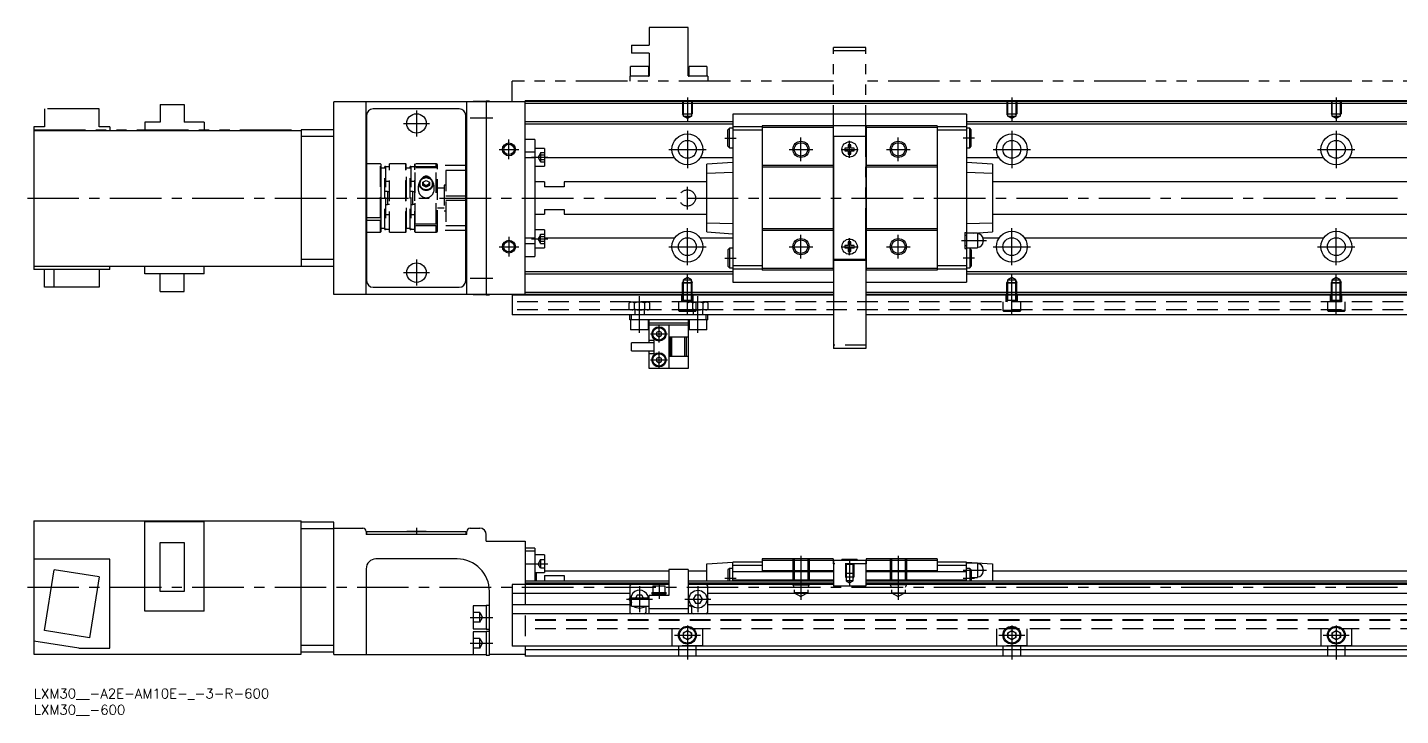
# Model space of a CAD drawing. Extents: x -2 to 844, y -8 to 204.
# Drawn here: x -2 to 421.2, y -8.3 to 203.9 of the extents above; entities that cross this region are included whole.
import ezdxf

# ---------------------------------------------------------------- set-up
doc = ezdxf.new("R2010")
doc.units = 0
doc.header["$LTSCALE"] = 0.5
for name, pattern in [('CENTER', [50.8, 31.75, -6.35, 6.35, -6.35]), ('DASHED', [19.05, 12.7, -6.35]), ('PHANTOM', [63.5, 31.75, -6.35, 6.35, -6.35, 6.35, -6.35])]:
    doc.linetypes.add(name, pattern=pattern)
for name, color, linetype in [('MSM_CENTER', 1, 'CENTER'), ('MSM_CONTINUOUS', 7, 'CONTINUOUS'), ('MSM_DASHED', 4, 'DASHED'), ('MSM_IMAGINARY', 6, 'PHANTOM'), ('MSM_NARROW', 5, 'CONTINUOUS'), ('MSM_PART_NUMBER', 7, 'CONTINUOUS')]:
    doc.layers.add(name, color=color, linetype=linetype)
doc.styles.get("Standard").update_dxf_attribs({"font": 'txt.shx', "height": 3, "bigfont": 'bigfont.shx'})

# ---------------------------------------------------------------- blocks, each defined once
blk = doc.blocks.new('*U8')
at = {"layer": 'MSM_PART_NUMBER'}
blk.add_text('LXM30__-600', height=3, dxfattribs=at).set_placement((0, -8))
blk = doc.blocks.new('*U9')
at = {"layer": 'MSM_PART_NUMBER'}
blk.add_text('LXM30__-A2E-AM10E-_-3-R-600', height=3, dxfattribs=at).set_placement((0, -3))

msp = doc.modelspace()

# ---------------------------------------------------------------- linework, layer by layer
at = {"layer": 'MSM_CENTER'}
for p, q in [((201.4, 182.3), (201.4, 174.79)), ((301.4, 182.3), (301.4, 174.79)), ((401.4, 182.3), (401.4, 174.79)), ((117.9, 178.3), (117.9, 170.3)), ((113.9, 174.3), (121.9, 174.3)), ((134.4, 176), (141.4, 176)), ((146.4, 163.3), (146.4, 169.3)), ((201.4, 172.05), (201.4, 160.55)), ((212.9, 169.8), (216.4, 169.8)), ((236.4, 162.67), (236.4, 169.92)), ((266.4, 162.67), (266.4, 169.92)), ((289.9, 169.8), (286.4, 169.8)), ((301.4, 172.05), (301.4, 160.55)), ((401.4, 172.05), (401.4, 160.55)), ((143.4, 166.3), (149.4, 166.3)), ((195.65, 166.3), (207.15, 166.3)), ((232.77, 166.3), (240.02, 166.3)), ((248.77, 166.3), (254.02, 166.3)), ((251.4, 163.67), (251.4, 168.92)), ((262.77, 166.3), (270.02, 166.3)), ((295.65, 166.3), (307.15, 166.3)), ((395.65, 166.3), (407.15, 166.3)), ((153.4, 163.85), (158.4, 163.85)), ((201.4, 147.8), (201.4, 154.8)), ((-2, 151.3), (764.4, 151.3)), ((201.4, 130.55), (201.4, 142.05)), ((236.4, 132.67), (236.4, 139.92)), ((266.4, 132.67), (266.4, 139.92)), ((301.4, 130.55), (301.4, 142.05)), ((401.4, 130.55), (401.4, 142.05)), ((143.4, 136.3), (149.4, 136.3)), ((146.4, 139.3), (146.4, 133.3)), ((153.4, 138.74), (158.4, 138.74)), ((195.65, 136.3), (207.15, 136.3)), ((232.77, 136.3), (240.02, 136.3)), ((248.77, 136.3), (254.02, 136.3)), ((251.4, 133.67), (251.4, 138.92)), ((262.77, 136.3), (270.02, 136.3)), ((285.9, 138.2), (293.6, 138.2)), ((295.65, 136.3), (307.15, 136.3)), ((395.65, 136.3), (407.15, 136.3)), ((117.9, 132.3), (117.9, 124.3)), ((212.9, 132.8), (216.4, 132.8)), ((289.9, 132.8), (286.4, 132.8)), ((113.9, 128.3), (121.9, 128.3)), ((201.4, 115.25), (201.4, 127.81)), ((301.4, 115.25), (301.4, 127.81)), ((401.4, 115.25), (401.4, 127.81)), ((134.4, 126.6), (141.4, 126.6)), ((186.65, 109.7), (186.65, 121.05)), ((204.65, 109.7), (204.65, 121.05)), ((192.65, 106.77), (192.65, 112.02)), ((190.02, 109.4), (195.27, 109.4)), ((192.65, 98.77), (192.65, 104.02)), ((190.02, 101.4), (195.27, 101.4)), ((117.9, 49.61), (117.9, 47.49)), ((151.4, 38.55), (158.4, 38.55)), ((236.4, 41), (236.4, 27.41)), ((251.4, 39.5), (251.4, 31.69)), ((266.4, 41), (266.4, 27.41)), ((212.9, 34.1), (216.4, 34.1)), ((286.4, 36.5), (293.6, 36.5)), ((286.4, 34.1), (289.9, 34.1)), ((-2, 31.3), (764.4, 31.3)), ((186.65, 31.6), (186.65, 23.6)), ((192.65, 32.7), (192.65, 27.7)), ((204.65, 31.6), (204.65, 23.6)), ((182.65, 27.6), (190.65, 27.6)), ((200.65, 27.6), (208.65, 27.6)), ((134.4, 22), (141.4, 22)), ((201.4, 19.5), (201.4, 9)), ((301.4, 19.5), (301.4, 9)), ((401.4, 19.5), (401.4, 9)), ((134.4, 14), (141.4, 14)), ((197.4, 16.5), (205.4, 16.5)), ((297.4, 16.5), (305.4, 16.5)), ((397.4, 16.5), (405.4, 16.5))]:
    msp.add_line(p, q, dxfattribs=at)
at = {"layer": 'MSM_CONTINUOUS'}
for p, q in [((151.4, 181), (92.4, 181)), ((92.4, 121.6), (92.4, 181)), ((102.4, 121.6), (102.4, 181)), ((131.1, 178.8), (104.5, 178.8)), ((133.4, 121.6), (133.4, 181)), ((135.4, 181.05), (135.4, 181)), ((139.4, 181.05), (135.4, 181.05)), ((140.4, 181.2), (139.4, 181.2)), ((139.4, 181.2), (139.4, 121.4)), ((140.4, 181.2), (140.4, 181)), ((751.4, 181.3), (151.4, 181.3)), ((151.4, 121.3), (151.4, 181.3)), ((751.4, 181.1), (151.4, 181.1)), ((751.4, 180.4), (151.4, 180.4)), ((102.5, 176.8), (102.5, 125.8)), ((133.1, 125.8), (133.1, 176.8)), ((215.4, 174.75), (151.4, 174.75)), ((215.4, 174.05), (151.4, 174.05)), ((287.4, 177.2), (215.4, 177.2)), ((215.4, 177.2), (215.4, 125.4)), ((278.4, 173.55), (224.4, 173.55)), ((224.4, 173.55), (224.4, 129.05)), ((246.3, 173.55), (246.3, 129.05)), ((256.5, 173.55), (256.5, 129.05)), ((278.4, 173.55), (278.4, 129.05)), ((287.4, 177.2), (287.4, 125.4)), ((751.4, 174.75), (287.4, 174.75)), ((751.4, 174.05), (287.4, 174.05)), ((82.4, 172), (0, 172)), ((0, 172), (0, 129.3)), ((82.4, 172.3), (82.4, 130.3)), ((92.4, 172.3), (82.4, 172.3)), ((92.4, 170.3), (82.4, 170.3)), ((102.4, 169.5), (102.5, 169.5)), ((133.1, 169.5), (133.4, 169.5)), ((154.4, 169.3), (151.4, 169.3)), ((154.4, 169.3), (154.4, 133.3)), ((214.4, 172.8), (213.9, 172.3)), ((213.9, 167.3), (213.9, 172.3)), ((215.4, 172.8), (214.4, 172.8)), ((214.4, 166.8), (214.4, 172.8)), ((224.4, 173.25), (215.4, 173.25)), ((224.4, 172.25), (215.4, 172.25)), ((246.3, 173.05), (224.4, 173.05)), ((246.4, 170.3), (246.4, 104.9)), ((256.4, 170.3), (246.4, 170.3)), ((256.4, 170.3), (256.4, 104.92)), ((278.4, 173.05), (256.5, 173.05)), ((287.4, 173.25), (278.4, 173.25)), ((287.4, 172.25), (278.4, 172.25)), ((288.4, 172.8), (287.4, 172.8)), ((288.9, 172.3), (288.4, 172.8)), ((288.4, 166.8), (288.4, 172.8)), ((288.9, 167.3), (288.9, 172.3)), ((154.4, 165.43), (151.4, 165.43)), ((157.4, 166.6), (154.4, 166.6)), ((157.4, 166.6), (157.4, 161.1)), ((213.9, 167.3), (214.4, 166.8)), ((214.4, 166.8), (215.4, 166.8)), ((251, 166.7), (249.95, 166.7)), ((249.95, 165.9), (251, 165.9)), ((251, 167.75), (251, 166.7)), ((251, 165.9), (251, 164.85)), ((251.8, 166.7), (251.8, 167.75)), ((252.85, 166.7), (251.8, 166.7)), ((251.8, 164.85), (251.8, 165.9)), ((251.8, 165.9), (252.85, 165.9)), ((287.4, 166.8), (288.4, 166.8)), ((288.4, 166.8), (288.9, 167.3)), ((102.5, 161.3), (102.4, 161.3)), ((133.4, 161.3), (133.1, 161.3)), ((154.4, 163.68), (151.4, 163.68)), ((154.4, 161.1), (157.4, 161.1)), ((197.45, 163.66), (157.4, 163.66)), ((215.4, 163.66), (205.35, 163.66)), ((215.4, 162.3), (207.4, 161.77)), ((207.4, 140.83), (207.4, 161.77)), ((246.3, 161.3), (224.4, 161.3)), ((278.4, 161.3), (256.5, 161.3)), ((297.45, 163.66), (287.4, 163.66)), ((295.4, 161.77), (287.4, 162.3)), ((295.4, 161.77), (295.4, 140.83)), ((397.45, 163.66), (305.35, 163.66)), ((497.45, 163.66), (405.35, 163.66)), ((133.4, 159.8), (133.1, 159.8)), ((133.4, 159.77), (133.1, 159.77)), ((215.4, 159.16), (207.4, 158.9)), ((246.3, 160.8), (224.4, 160.8)), ((278.4, 160.8), (256.5, 160.8)), ((295.4, 158.9), (287.4, 159.16)), ((157.4, 156.3), (154.4, 156.3)), ((157.4, 156.3), (157.4, 154.8)), ((163.4, 154.8), (157.4, 154.8)), ((163.4, 156.3), (163.4, 154.8)), ((207.4, 156.3), (163.4, 156.3)), ((751.4, 156.3), (295.4, 156.3)), ((133.1, 152.02), (133.4, 152.02)), ((133.4, 150.58), (133.1, 150.58)), ((154.4, 146.3), (157.4, 146.3)), ((157.4, 147.8), (163.4, 147.8)), ((157.4, 147.8), (157.4, 146.3)), ((163.4, 147.8), (163.4, 146.3)), ((163.4, 146.3), (207.4, 146.3)), ((295.4, 146.3), (751.4, 146.3)), ((102.5, 141.3), (102.4, 141.3)), ((133.4, 142.83), (133.1, 142.83)), ((133.4, 142.8), (133.1, 142.8)), ((133.4, 141.3), (133.1, 141.3)), ((157.4, 141.49), (154.4, 141.49)), ((157.4, 141.49), (157.4, 135.99)), ((207.4, 143.7), (215.4, 143.44)), ((207.4, 140.83), (215.4, 140.3)), ((246.3, 141.8), (224.4, 141.8)), ((246.3, 141.3), (224.4, 141.3)), ((278.4, 141.8), (256.5, 141.8)), ((278.4, 141.3), (256.5, 141.3)), ((286.9, 140.7), (286.9, 135.7)), ((286.9, 140.7), (287.4, 140.7)), ((287.4, 139.7), (286.9, 139.7)), ((287.4, 143.44), (295.4, 143.7)), ((290.85, 140.45), (287.4, 140.45)), ((289.66, 140.45), (295.4, 140.83)), ((290.85, 140.45), (290.85, 135.95)), ((154.4, 138.92), (151.4, 138.92)), ((154.4, 137.17), (151.4, 137.17)), ((154.4, 135.99), (157.4, 135.99)), ((197.45, 138.94), (157.4, 138.94)), ((215.4, 138.94), (205.35, 138.94)), ((214.4, 135.8), (213.9, 135.3)), ((214.4, 135.8), (214.4, 129.8)), ((215.4, 135.8), (214.4, 135.8)), ((251, 136.7), (249.95, 136.7)), ((249.95, 135.9), (251, 135.9)), ((251, 137.75), (251, 136.7)), ((251, 135.9), (251, 134.85)), ((251.8, 136.7), (251.8, 137.75)), ((252.85, 136.7), (251.8, 136.7)), ((251.8, 135.9), (252.85, 135.9)), ((251.8, 134.85), (251.8, 135.9)), ((286.9, 136.7), (287.4, 136.7)), ((286.9, 135.7), (287.4, 135.7)), ((287.4, 135.95), (290.85, 135.95)), ((288.4, 135.8), (287.4, 135.8)), ((288.4, 135.8), (288.4, 129.8)), ((288.9, 135.3), (288.4, 135.8)), ((297.45, 138.94), (292.54, 138.94)), ((292.6, 138.5), (292.6, 137.9)), ((397.45, 138.94), (305.35, 138.94)), ((497.45, 138.94), (405.35, 138.94)), ((92.4, 132.3), (82.4, 132.3)), ((102.5, 133.1), (102.4, 133.1)), ((133.4, 133.1), (133.1, 133.1)), ((151.4, 133.3), (154.4, 133.3)), ((213.9, 135.3), (213.9, 130.3)), ((288.9, 135.3), (288.9, 130.3)), ((0, 130.3), (92.4, 130.3)), ((23.4, 129.3), (0, 129.3)), ((3.3, 123.8), (3.3, 129.3)), ((6.27, 123.8), (6.27, 129.3)), ((20.1, 129.3), (20.1, 123.8)), ((23.4, 129.3), (23.4, 130.3)), ((34.2, 127.9), (34.2, 130.3)), ((52.5, 127.9), (34.2, 127.9)), ((38.87, 122.5), (38.87, 127.9)), ((46.32, 122.5), (46.32, 127.9)), ((52.5, 127.9), (52.5, 130.3)), ((215.4, 128.55), (151.4, 128.55)), ((215.4, 127.85), (151.4, 127.85)), ((213.9, 130.3), (214.4, 129.8)), ((214.4, 129.8), (215.4, 129.8)), ((224.4, 130.35), (215.4, 130.35)), ((224.4, 129.35), (215.4, 129.35)), ((246.3, 129.55), (224.4, 129.55)), ((246.4, 129.05), (224.4, 129.05)), ((278.4, 129.05), (256.4, 129.05)), ((278.4, 129.55), (256.5, 129.55)), ((287.4, 130.35), (278.4, 130.35)), ((287.4, 129.35), (278.4, 129.35)), ((287.4, 129.8), (288.4, 129.8)), ((751.4, 128.55), (287.4, 128.55)), ((751.4, 127.85), (287.4, 127.85)), ((288.4, 129.8), (288.9, 130.3)), ((20.1, 123.8), (3.3, 123.8)), ((104.5, 123.8), (131.1, 123.8)), ((215.4, 125.4), (246.4, 125.4)), ((256.4, 125.4), (287.4, 125.4)), ((38.87, 122.5), (46.32, 122.5)), ((151.4, 121.6), (92.4, 121.6)), ((135.4, 121.6), (135.4, 121.55)), ((135.4, 121.55), (139.4, 121.55)), ((139.4, 121.4), (140.4, 121.4)), ((140.4, 121.6), (140.4, 121.4)), ((246.4, 121.3), (147.4, 121.3)), ((147.4, 121.3), (147.4, 115.3)), ((246.4, 122.2), (151.4, 122.2)), ((246.4, 121.5), (151.4, 121.5)), ((751.4, 122.2), (256.4, 122.2)), ((751.4, 121.5), (256.4, 121.5)), ((755.4, 121.3), (256.4, 121.3)), ((246.4, 115.3), (147.4, 115.3)), ((183.65, 113.7), (183.65, 115.3)), ((184.15, 113.7), (184.15, 115.3)), ((207.15, 113.7), (207.15, 115.3)), ((207.65, 113.7), (207.65, 115.3)), ((755.4, 115.3), (256.4, 115.3)), ((207.65, 113.7), (183.65, 113.7)), ((183.9, 113.7), (183.9, 110.7)), ((189.4, 110.7), (183.9, 110.7)), ((189.4, 110.7), (189.4, 113.7)), ((189.65, 106.65), (189.65, 113.57)), ((201.65, 112.7), (189.65, 112.7)), ((201.65, 112.1), (189.65, 112.1)), ((192.65, 110.27), (191.9, 109.83)), ((193.4, 109.83), (192.65, 110.27)), ((195.65, 112.1), (195.65, 98.7)), ((201.65, 113.57), (201.65, 98.7)), ((201.9, 113.7), (201.9, 110.7)), ((207.4, 110.7), (201.9, 110.7)), ((207.4, 110.7), (207.4, 113.7)), ((191.15, 106.65), (184.15, 106.65)), ((184.15, 104.15), (184.15, 106.65)), ((191.15, 107.4), (189.65, 107.4)), ((191.15, 103.4), (191.15, 107.4)), ((191.9, 109.83), (191.9, 108.97)), ((191.9, 108.97), (192.65, 108.53)), ((192.65, 108.53), (193.4, 108.97)), ((193.4, 108.97), (193.4, 109.83)), ((201.65, 108.4), (195.65, 108.4)), ((196.15, 102.4), (196.15, 108.4)), ((196.65, 102.4), (196.65, 108.4)), ((200.65, 102.4), (200.65, 108.4)), ((201.15, 102.4), (201.15, 108.4)), ((184.15, 104.15), (191.15, 104.15)), ((189.65, 98.7), (189.65, 104.15)), ((189.65, 103.4), (191.15, 103.4)), ((192.65, 102.27), (191.9, 101.83)), ((191.9, 101.83), (191.9, 100.97)), ((193.4, 101.83), (192.65, 102.27)), ((193.4, 100.97), (193.4, 101.83)), ((201.65, 102.4), (195.65, 102.4)), ((256.4, 104.9), (246.4, 104.9)), ((201.65, 98.7), (189.65, 98.7)), ((191.9, 100.97), (192.65, 100.53)), ((192.65, 100.53), (193.4, 100.97)), ((0, 51.8), (82.4, 51.8)), ((0, 51.8), (0, 10.6)), ((52.5, 51.4), (34.2, 51.4)), ((34.2, 23.9), (34.2, 51.4)), ((52.5, 23.9), (52.5, 51.4)), ((82.4, 10.6), (82.4, 51.8)), ((92.4, 51.3), (82.4, 51.3)), ((92.4, 10.5), (92.4, 51.3)), ((92.4, 49.3), (82.4, 49.3)), ((92.4, 49.5), (101.4, 49.5)), ((102.4, 48.5), (102.4, 47.5)), ((133.4, 47.5), (102.4, 47.5)), ((102.5, 48.5), (102.5, 47.5)), ((102.5, 48.5), (133.1, 48.5)), ((114.9, 48.6), (120.9, 48.6)), ((114.9, 48.6), (114.9, 48.5)), ((120.9, 48.5), (120.9, 48.6)), ((133.1, 48.5), (133.1, 47.5)), ((133.4, 47.5), (133.4, 48.5)), ((134.4, 49.5), (137.4, 49.5)), ((139.4, 45.5), (139.4, 47.5)), ((38.87, 29.95), (38.87, 45.05)), ((38.87, 45.05), (46.32, 45.05)), ((46.32, 45.05), (46.32, 29.95)), ((139.4, 45.5), (151.4, 45.5)), ((151.4, 45.5), (151.4, 32.1)), ((154.4, 43.3), (151.4, 43.3)), ((154.4, 42.45), (151.4, 42.45)), ((154.4, 43.3), (154.4, 33.2)), ((23.4, 39.9), (0, 39.9)), ((23.4, 12.5), (23.4, 39.9)), ((130.4, 40), (105.4, 40)), ((157.4, 41.3), (154.4, 41.3)), ((157.4, 41.3), (157.4, 35.8)), ((207.4, 38.5), (215.4, 39)), ((207.4, 33.2), (207.4, 38.5)), ((224.4, 39), (215.4, 39)), ((215.4, 33.2), (215.4, 39)), ((224.4, 40), (224.4, 36.29)), ((246.3, 40), (224.4, 40)), ((246.3, 39.5), (224.4, 39.5)), ((246.3, 40), (246.3, 38.5)), ((246.4, 38.5), (246.3, 38.5)), ((256.4, 39.5), (246.4, 39.5)), ((246.4, 39.5), (246.4, 31.6)), ((249.05, 39.9), (249.05, 39.5)), ((249.05, 39.9), (253.75, 39.9)), ((253.75, 39.5), (253.75, 39.9)), ((256.4, 39.5), (256.4, 31.6)), ((256.5, 38.5), (256.4, 38.5)), ((278.4, 40), (256.5, 40)), ((256.5, 40), (256.5, 38.5)), ((278.4, 39.5), (256.5, 39.5)), ((278.4, 40), (278.4, 36.29)), ((287.4, 39), (278.4, 39)), ((287.4, 39), (295.4, 38.5)), ((287.4, 33.2), (287.4, 39)), ((290.85, 38.75), (287.4, 38.75)), ((290.85, 38.75), (290.85, 34.25)), ((295.4, 38.5), (295.4, 33.2)), ((3.3, 17.91), (6.27, 36.68)), ((20.1, 34.49), (6.27, 36.68)), ((20.1, 34.49), (17.13, 15.72)), ((102.4, 37), (102.4, 10.5)), ((154.4, 35.8), (157.4, 35.8)), ((154.9, 33.2), (154.9, 35.8)), ((157.4, 36.3), (195.65, 36.3)), ((157.4, 34.87), (163.4, 34.87)), ((157.4, 34.87), (157.4, 33.2)), ((163.4, 34.87), (163.4, 33.2)), ((195.65, 36.7), (195.65, 28.7)), ((201.65, 36.7), (195.65, 36.7)), ((201.65, 36.7), (201.65, 23.1)), ((201.65, 36.3), (207.4, 36.3)), ((214.4, 37.1), (213.9, 36.6)), ((213.9, 36.6), (213.9, 33.2)), ((215.4, 37.1), (214.4, 37.1)), ((214.4, 37.1), (214.4, 33.2)), ((224.4, 38), (215.4, 38)), ((246.4, 36), (215.4, 36)), ((246.4, 36.29), (224.4, 36.29)), ((278.4, 36.29), (256.4, 36.29)), ((287.4, 36), (256.4, 36)), ((287.4, 38), (278.4, 38)), ((288.4, 37.1), (287.4, 37.1)), ((288.9, 36.6), (288.4, 37.1)), ((288.4, 37.1), (288.4, 33.2)), ((288.9, 36.6), (288.9, 33.2)), ((288.9, 34.25), (290.85, 34.25)), ((292.6, 36.8), (292.6, 36.2)), ((295.4, 36.3), (450.65, 36.3)), ((46.32, 29.95), (38.87, 29.95)), ((140.4, 10.35), (140.4, 30)), ((195.65, 32.1), (147.4, 32.1)), ((147.4, 32.1), (147.4, 13.1)), ((195.65, 33.2), (151.4, 33.2)), ((195.65, 32.5), (151.4, 32.5)), ((183.65, 31.6), (183.65, 23.6)), ((190.45, 29.7), (190.45, 29.2)), ((190.45, 29.7), (194.85, 29.7)), ((190.75, 31.7), (190.75, 29.7)), ((190.75, 31.7), (194.55, 31.7)), ((194.55, 29.7), (194.55, 31.7)), ((194.85, 29.2), (194.85, 29.7)), ((246.4, 33.2), (201.65, 33.2)), ((246.4, 32.5), (201.65, 32.5)), ((246.4, 32.1), (201.65, 32.1)), ((207.65, 23.6), (207.65, 31.6)), ((246.4, 33.5), (215.4, 33.5)), ((256.4, 31.6), (246.4, 31.6)), ((287.4, 33.5), (256.4, 33.5)), ((450.65, 33.2), (256.4, 33.2)), ((450.65, 32.5), (256.4, 32.5)), ((450.65, 32.1), (256.4, 32.1)), ((139.4, 25.5), (135.4, 25.5)), ((135.4, 25.5), (135.4, 18.5)), ((140.4, 25.65), (139.4, 25.65)), ((139.4, 25.65), (139.4, 18.35)), ((183.65, 29.3), (147.4, 29.3)), ((183.65, 25.9), (147.4, 25.9)), ((183.47, 27.6), (183.65, 27.9)), ((183.65, 27.3), (183.47, 27.6)), ((189.65, 27.95), (184.15, 27.95)), ((184.15, 25.45), (184.15, 27.95)), ((184.15, 25.45), (189.65, 25.45)), ((185.93, 28.85), (185.41, 27.95)), ((187.37, 28.85), (185.93, 28.85)), ((187.89, 27.95), (187.37, 28.85)), ((195.65, 28.7), (189.65, 28.7)), ((189.65, 23.1), (189.65, 28.7)), ((190.45, 29.2), (194.85, 29.2)), ((190.65, 29.2), (190.65, 28.7)), ((194.65, 28.7), (194.65, 29.2)), ((201.65, 25.7), (202.15, 25.7)), ((203.93, 28.85), (203.21, 27.6)), ((203.21, 27.6), (203.93, 26.35)), ((205.37, 28.85), (203.93, 28.85)), ((203.93, 26.35), (205.37, 26.35)), ((206.09, 27.6), (205.37, 28.85)), ((205.37, 26.35), (206.09, 27.6)), ((207.83, 27.6), (207.61, 27.22)), ((438.65, 29.3), (207.65, 29.3)), ((207.65, 27.9), (207.83, 27.6)), ((438.65, 25.9), (207.65, 25.9)), ((52.5, 23.9), (34.2, 23.9)), ((755.4, 23.1), (147.4, 23.1)), ((188.65, 23.6), (188.65, 25.2)), ((189.65, 24.7), (201.65, 24.7)), ((202.65, 25.2), (202.65, 23.6)), ((17.13, 15.72), (3.3, 17.91)), ((135.4, 18.5), (139.4, 18.5)), ((139.4, 17.5), (135.4, 17.5)), ((135.4, 17.5), (135.4, 10.5)), ((139.4, 18.35), (140.4, 18.35)), ((140.4, 17.65), (139.4, 17.65)), ((139.4, 17.65), (139.4, 10.35)), ((200.15, 17.22), (201.4, 17.94)), ((200.15, 15.78), (200.15, 17.22)), ((201.4, 17.94), (202.65, 17.22)), ((202.65, 17.22), (202.65, 15.78)), ((300.15, 17.22), (301.4, 17.94)), ((300.15, 15.78), (300.15, 17.22)), ((301.4, 17.94), (302.65, 17.22)), ((302.65, 17.22), (302.65, 15.78)), ((400.15, 17.22), (401.4, 17.94)), ((400.15, 15.78), (400.15, 17.22)), ((401.4, 17.94), (402.65, 17.22)), ((402.65, 17.22), (402.65, 15.78)), ((13.82, 12.5), (0, 14.69)), ((92.4, 13.3), (82.4, 13.3)), ((755.4, 13.1), (147.4, 13.1)), ((151.4, 13.1), (151.4, 10)), ((201.4, 15.06), (200.15, 15.78)), ((202.65, 15.78), (201.4, 15.06)), ((301.4, 15.06), (300.15, 15.78)), ((302.65, 15.78), (301.4, 15.06)), ((401.4, 15.06), (400.15, 15.78)), ((402.65, 15.78), (401.4, 15.06)), ((0, 10.6), (82.4, 10.6)), ((13.82, 12.5), (23.4, 12.5)), ((92.4, 11.3), (82.4, 11.3)), ((92.4, 10.5), (139.4, 10.5)), ((139.4, 10.35), (140.4, 10.35)), ((151.4, 10.5), (140.4, 10.5)), ((751.4, 12), (151.4, 12)), ((751.4, 10), (151.4, 10))]:
    msp.add_line(p, q, dxfattribs=at)
for centre, radius in [((117.9, 174.3), 3), ((201.4, 166.3), 4.75), ((301.4, 166.3), 4.75), ((401.4, 166.3), 4.75), ((146.4, 166.3), 1.62), ((201.4, 166.3), 2.75), ((236.4, 166.3), 2.07), ((251.4, 166.3), 2.35), ((266.4, 166.3), 2.07), ((301.4, 166.3), 2.75), ((401.4, 166.3), 2.75), ((201.4, 136.3), 4.75), ((301.4, 136.3), 4.75), ((401.4, 136.3), 4.75), ((146.4, 136.3), 1.62), ((201.4, 136.3), 2.75), ((236.4, 136.3), 2.07), ((251.4, 136.3), 2.35), ((266.4, 136.3), 2.07), ((301.4, 136.3), 2.75), ((401.4, 136.3), 2.75), ((117.9, 128.3), 3), ((192.65, 109.4), 2.2), ((192.65, 109.4), 1.9), ((192.65, 101.4), 2.2), ((192.65, 101.4), 1.9), ((204.65, 27.6), 2.75), ((201.4, 16.5), 2.75), ((201.4, 16.5), 2.45), ((201.4, 16.5), 1.25), ((301.4, 16.5), 2.75), ((301.4, 16.5), 2.45), ((301.4, 16.5), 1.25), ((401.4, 16.5), 2.75), ((401.4, 16.5), 2.45), ((401.4, 16.5), 1.25)]:
    msp.add_circle(centre, radius, dxfattribs=at)
for centre, radius, start, end in [((104.5, 176.8), 2, 90, 180), ((131.1, 176.8), 2, 0, 90), ((251.4, 166.3), 1.5, 164.534, 195.466), ((251.4, 166.3), 1.5, 74.534, 105.466), ((251.4, 166.3), 1.5, 344.534, 15.466), ((251.4, 166.3), 1.5, 254.534, 285.466), ((290.85, 138.5), 1.75, 0, 90), ((251.4, 136.3), 1.5, 164.534, 195.466), ((251.4, 136.3), 1.5, 74.534, 105.466), ((251.4, 136.3), 1.5, 344.534, 15.466), ((290.85, 137.9), 1.75, 270, 0), ((251.4, 136.3), 1.5, 254.534, 285.466), ((104.5, 125.8), 2, 180, 270), ((131.1, 125.8), 2, 270, 0), ((189.43, 113.22), 0.474, 75.8416, 93.5777), ((189.54, 113.57), 0.114, 359.2421, 85.1843), ((201.76, 113.57), 0.114, 128.9711, 180.0605), ((201.87, 113.29), 0.411, 86.4451, 116.3724), ((101.4, 48.5), 1, 0, 90), ((134.4, 48.5), 1, 90, 180), ((137.4, 47.5), 2, 0, 90), ((105.4, 37), 3, 90, 180), ((130.4, 30), 10, 0, 90), ((290.85, 36.8), 1.75, 0, 90), ((290.85, 36.2), 1.75, 270, 0), ((184.15, 31.6), 0.5, 90, 180), ((186.65, 27.6), 2.75, 7.312, 204.62), ((207.15, 31.6), 0.5, 0, 90), ((186.65, 27.6), 2.75, 231.4273, 308.5727), ((189.15, 25.2), 0.5, 150, 180), ((189.22, 25.21), 0.429, 358.6925, 34.0177), ((202.15, 25.2), 0.501, 90.0618, 179.9383), ((202.15, 25.2), 0.5, 0, 90), ((184.15, 23.6), 0.5, 180, 270), ((188.15, 23.6), 0.5, 270, 0), ((203.15, 23.6), 0.5, 180, 270), ((207.15, 23.6), 0.5, 270, 360)]:
    msp.add_arc(centre, radius, start, end, dxfattribs=at)
at = {"layer": 'MSM_DASHED'}
for p, q in [((199.9, 181.3), (199.9, 177.3)), ((200.17, 176.5), (200.17, 181.3)), ((202.63, 181.3), (202.63, 176.5)), ((202.9, 181.3), (202.9, 177.3)), ((299.9, 181.3), (299.9, 177.3)), ((300.17, 176.5), (300.17, 181.3)), ((302.63, 181.3), (302.63, 176.5)), ((302.9, 181.3), (302.9, 177.3)), ((399.9, 181.3), (399.9, 177.3)), ((400.17, 176.5), (400.17, 181.3)), ((402.63, 181.3), (402.63, 176.5)), ((402.9, 181.3), (402.9, 177.3)), ((200.17, 176.83), (199.9, 177.3)), ((199.9, 177.3), (202.9, 177.3)), ((200.17, 176.5), (202.63, 176.5)), ((201.4, 175.79), (200.17, 176.5)), ((202.63, 176.5), (201.4, 175.79)), ((202.63, 176.83), (202.9, 177.3)), ((300.17, 176.83), (299.9, 177.3)), ((299.9, 177.3), (302.9, 177.3)), ((300.17, 176.5), (302.63, 176.5)), ((301.4, 175.79), (300.17, 176.5)), ((302.63, 176.5), (301.4, 175.79)), ((302.63, 176.83), (302.9, 177.3)), ((400.17, 176.83), (399.9, 177.3)), ((399.9, 177.3), (402.9, 177.3)), ((400.17, 176.5), (402.63, 176.5)), ((401.4, 175.79), (400.17, 176.5)), ((402.63, 176.5), (401.4, 175.79)), ((402.63, 176.83), (402.9, 177.3)), ((156.1, 165.1), (155.38, 163.85)), ((156.1, 165.3), (157.4, 165.3)), ((156.1, 165.3), (156.1, 162.41)), ((106.8, 161.8), (102.4, 161.8)), ((106.9, 161.7), (106.8, 161.8)), ((106.8, 145.24), (106.8, 161.8)), ((106.9, 161.7), (106.9, 140.9)), ((108.4, 161), (108.15, 161)), ((108.15, 141.6), (108.15, 161)), ((108.4, 161), (108.4, 141.6)), ((109.6, 160.95), (108.4, 160.95)), ((114.6, 161.8), (109.6, 161.8)), ((109.6, 140.8), (109.6, 161.8)), ((114.7, 161.7), (114.6, 161.8)), ((114.6, 140.8), (114.6, 161.8)), ((114.7, 140.9), (114.7, 161.7)), ((116.2, 161), (115.95, 161)), ((115.95, 141.6), (115.95, 161)), ((116.2, 161), (116.2, 141.6)), ((117.4, 160.95), (116.2, 160.95)), ((117.5, 161.8), (117.4, 161.7)), ((117.4, 140.9), (117.4, 161.7)), ((117.4, 160.89), (117.5, 160.98)), ((124, 161.8), (117.5, 161.8)), ((117.5, 160.98), (117.5, 161.8)), ((117.5, 160.98), (124, 160.98)), ((124, 160.98), (124, 161.8)), ((124.4, 141.2), (124.4, 161.4)), ((133.1, 161.3), (124.4, 161.3)), ((156.1, 162.6), (155.38, 163.85)), ((156.1, 164.58), (157.4, 164.58)), ((156.1, 163.13), (157.4, 163.13)), ((156.1, 162.41), (157.4, 162.41)), ((106.9, 160.55), (107, 160.66)), ((107, 141.94), (107, 160.66)), ((107, 160.66), (108.15, 160.66)), ((114.7, 160.55), (114.8, 160.66)), ((114.8, 141.94), (114.8, 160.66)), ((114.8, 160.66), (115.95, 160.66)), ((117.5, 160.64), (117.4, 160.55)), ((117.5, 143.34), (117.5, 160.64)), ((124, 160.64), (117.5, 160.64)), ((119.9, 156.22), (120.9, 156.75)), ((120.9, 156.75), (121.9, 156.22)), ((124, 143.34), (124, 160.64)), ((126.9, 159.8), (126.9, 142.8)), ((133.1, 159.8), (126.9, 159.8)), ((133.1, 159.77), (126.9, 159.77)), ((108.4, 156.5), (109.6, 156.5)), ((109, 153.3), (108.4, 153.3)), ((109, 153.3), (109, 149.3)), ((109.6, 153.2), (109, 153.2)), ((116.2, 156.5), (117.4, 156.5)), ((116.8, 153.3), (116.2, 153.3)), ((116.8, 149.3), (116.8, 153.3)), ((117.4, 153.2), (116.8, 153.2)), ((119.9, 155.18), (119.9, 156.22)), ((119.9, 156.16), (119.9, 156.22)), ((120.4, 155.38), (119.9, 155.64)), ((120.9, 154.65), (119.9, 155.18)), ((120.9, 155.12), (120.4, 155.38)), ((121.4, 155.38), (120.9, 155.12)), ((121.9, 155.18), (120.9, 154.65)), ((120.9, 155.12), (120.9, 154.65)), ((121.9, 155.64), (121.4, 155.38)), ((121.9, 156.22), (121.9, 155.18)), ((121.9, 156.22), (121.9, 156.16)), ((126.4, 154.3), (124.4, 154.3)), ((126.4, 155.3), (126.4, 147.3)), ((126.9, 155.3), (126.4, 155.3)), ((108.4, 149.3), (109, 149.3)), ((109, 149.4), (109.6, 149.4)), ((116.2, 149.3), (116.8, 149.3)), ((116.8, 149.4), (117.4, 149.4)), ((124.4, 148.3), (126.4, 148.3)), ((126.9, 152.02), (133.1, 152.02)), ((133.1, 150.58), (126.9, 150.58)), ((106.8, 145.24), (102.4, 145.24)), ((102.4, 144.45), (106.8, 144.45)), ((106.9, 145.3), (106.8, 145.24)), ((106.8, 144.45), (106.9, 144.51)), ((106.8, 140.8), (106.8, 144.45)), ((109.6, 146.1), (108.4, 146.1)), ((117.4, 146.1), (116.2, 146.1)), ((126.4, 147.3), (126.9, 147.3)), ((102.4, 140.8), (106.8, 140.8)), ((106.8, 140.8), (106.9, 140.9)), ((107, 141.94), (106.9, 142.05)), ((108.15, 141.94), (107, 141.94)), ((108.15, 141.6), (108.4, 141.6)), ((108.4, 141.65), (109.6, 141.65)), ((109.6, 140.8), (114.6, 140.8)), ((114.6, 140.8), (114.7, 140.9)), ((114.8, 141.94), (114.7, 142.05)), ((115.95, 141.94), (114.8, 141.94)), ((115.95, 141.6), (116.2, 141.6)), ((116.2, 141.65), (117.4, 141.65)), ((117.4, 143.42), (117.5, 143.34)), ((117.5, 142.73), (117.4, 142.81)), ((117.4, 140.9), (117.5, 140.8)), ((117.5, 143.34), (124, 143.34)), ((124, 142.73), (117.5, 142.73)), ((117.5, 140.8), (117.5, 142.73)), ((117.5, 140.8), (124, 140.8)), ((124, 140.8), (124, 142.73)), ((133.1, 141.3), (124.4, 141.3)), ((126.9, 142.83), (133.1, 142.83)), ((126.9, 142.8), (133.1, 142.8)), ((156.1, 139.99), (155.38, 138.74)), ((156.1, 140.19), (157.4, 140.19)), ((156.1, 137.3), (156.1, 140.19)), ((156.1, 137.49), (155.38, 138.74)), ((156.1, 139.47), (157.4, 139.47)), ((156.1, 138.02), (157.4, 138.02)), ((156.1, 137.3), (157.4, 137.3)), ((200.17, 125.77), (199.9, 125.3)), ((199.9, 125.3), (202.9, 125.3)), ((199.9, 125.03), (200.17, 125.3)), ((199.9, 119.3), (199.9, 125.3)), ((202.9, 125.03), (199.9, 125.03)), ((201.4, 126.81), (200.17, 126.1)), ((200.17, 126.1), (202.63, 126.1)), ((200.17, 119.77), (200.17, 126.1)), ((202.63, 126.1), (201.4, 126.81)), ((202.63, 119.77), (202.63, 126.1)), ((202.63, 125.77), (202.9, 125.3)), ((202.9, 125.03), (202.63, 125.3)), ((202.9, 119.3), (202.9, 125.3)), ((300.17, 125.77), (299.9, 125.3)), ((299.9, 125.3), (302.9, 125.3)), ((299.9, 125.03), (300.17, 125.3)), ((299.9, 119.3), (299.9, 125.3)), ((302.9, 125.03), (299.9, 125.03)), ((301.4, 126.81), (300.17, 126.1)), ((300.17, 126.1), (302.63, 126.1)), ((300.17, 119.77), (300.17, 126.1)), ((302.63, 126.1), (301.4, 126.81)), ((302.63, 119.77), (302.63, 126.1)), ((302.63, 125.77), (302.9, 125.3)), ((302.9, 125.03), (302.63, 125.3)), ((302.9, 119.3), (302.9, 125.3)), ((400.17, 125.77), (399.9, 125.3)), ((399.9, 125.3), (402.9, 125.3)), ((399.9, 125.03), (400.17, 125.3)), ((399.9, 119.3), (399.9, 125.3)), ((402.9, 125.03), (399.9, 125.03)), ((401.4, 126.81), (400.17, 126.1)), ((400.17, 126.1), (402.63, 126.1)), ((400.17, 119.77), (400.17, 126.1)), ((402.63, 126.1), (401.4, 126.81)), ((402.63, 119.77), (402.63, 126.1)), ((402.63, 125.77), (402.9, 125.3)), ((402.9, 125.03), (402.63, 125.3)), ((402.9, 119.3), (402.9, 125.3)), ((755.4, 119.3), (147.4, 119.3)), ((183.9, 119.2), (183.47, 118.95)), ((183.47, 117.05), (183.47, 118.95)), ((189.4, 119.2), (183.9, 119.2)), ((185.06, 118.95), (184.27, 119.2)), ((185.06, 117.05), (185.06, 118.95)), ((188.24, 117.05), (188.24, 118.95)), ((189.83, 118.95), (189.03, 119.2)), ((189.83, 118.95), (189.4, 119.2)), ((189.83, 117.05), (189.83, 118.95)), ((198.65, 119.3), (198.65, 116.6)), ((199.65, 119.3), (199.65, 121.3)), ((199.9, 119.3), (200.17, 119.77)), ((199.9, 119.77), (202.9, 119.77)), ((201.9, 119.2), (201.47, 118.95)), ((201.47, 117.05), (201.47, 118.95)), ((207.4, 119.2), (201.9, 119.2)), ((203.06, 118.95), (202.27, 119.2)), ((202.9, 119.3), (202.63, 119.77)), ((203.06, 117.05), (203.06, 118.95)), ((203.15, 119.3), (203.15, 121.3)), ((204.15, 116.6), (204.15, 119.3)), ((206.24, 117.05), (206.24, 118.95)), ((207.83, 118.95), (207.03, 119.2)), ((207.83, 118.95), (207.4, 119.2)), ((207.83, 117.05), (207.83, 118.95)), ((298.65, 119.3), (298.65, 116.6)), ((299.65, 119.3), (299.65, 121.3)), ((299.9, 119.3), (300.17, 119.77)), ((299.9, 119.77), (302.9, 119.77)), ((302.9, 119.3), (302.63, 119.77)), ((303.15, 119.3), (303.15, 121.3)), ((304.15, 116.6), (304.15, 119.3)), ((398.65, 119.3), (398.65, 116.6)), ((399.65, 119.3), (399.65, 121.3)), ((399.9, 119.3), (400.17, 119.77)), ((399.9, 119.77), (402.9, 119.77)), ((402.9, 119.3), (402.63, 119.77)), ((403.15, 119.3), (403.15, 121.3)), ((404.15, 116.6), (404.15, 119.3)), ((755.4, 116.8), (147.4, 116.8)), ((183.47, 117.05), (183.9, 116.8)), ((183.47, 117.05), (184.27, 116.8)), ((189.4, 116.8), (183.9, 116.8)), ((185.15, 116.8), (185.15, 115.3)), ((188.15, 115.3), (188.15, 116.8)), ((188.24, 117.05), (189.03, 116.8)), ((189.4, 116.8), (189.83, 117.05)), ((198.65, 116.6), (198.95, 116.3)), ((204.15, 116.6), (198.65, 116.6)), ((203.85, 116.3), (198.95, 116.3)), ((201.47, 117.05), (201.9, 116.8)), ((201.47, 117.05), (202.27, 116.8)), ((207.4, 116.8), (201.9, 116.8)), ((203.15, 116.8), (203.15, 115.3)), ((203.85, 116.3), (204.15, 116.6)), ((206.15, 115.3), (206.15, 116.8)), ((206.24, 117.05), (207.03, 116.8)), ((207.4, 116.8), (207.83, 117.05)), ((298.65, 116.6), (298.95, 116.3)), ((304.15, 116.6), (298.65, 116.6)), ((303.85, 116.3), (298.95, 116.3)), ((303.85, 116.3), (304.15, 116.6)), ((398.65, 116.6), (398.95, 116.3)), ((404.15, 116.6), (398.65, 116.6)), ((403.85, 116.3), (398.95, 116.3)), ((403.85, 116.3), (404.15, 116.6)), ((256.4, 105.9), (246.4, 105.9)), ((156.1, 39.8), (155.38, 38.55)), ((156.1, 37.3), (155.38, 38.55)), ((156.1, 39.8), (157.4, 39.8)), ((156.1, 39.8), (156.1, 37.3)), ((156.1, 38.55), (157.4, 38.55)), ((233.9, 40), (233.9, 32)), ((234.33, 40), (234.33, 29.6)), ((238.47, 40), (238.47, 29.6)), ((238.9, 40), (238.9, 32)), ((256.4, 38.5), (246.4, 38.5)), ((250.1, 38.5), (250.1, 34.5)), ((250.1, 38.5), (250.1, 34.5)), ((250.1, 38.5), (250.34, 38.26)), ((250.34, 38.5), (250.34, 33.3)), ((250.34, 38.5), (250.34, 33.3)), ((252.46, 38.26), (250.34, 38.26)), ((252.46, 33.3), (252.46, 38.5)), ((252.46, 33.3), (252.46, 38.5)), ((252.46, 38.26), (252.7, 38.5)), ((252.7, 38.5), (252.7, 34.5)), ((252.7, 38.5), (252.7, 34.5)), ((263.9, 40), (263.9, 32)), ((264.33, 40), (264.33, 29.6)), ((268.47, 40), (268.47, 29.6)), ((268.9, 40), (268.9, 32)), ((156.1, 37.3), (157.4, 37.3)), ((250.1, 35.74), (250.34, 35.5)), ((250.1, 34.5), (250.34, 34.08)), ((250.1, 34.5), (252.7, 34.5)), ((250.1, 34.5), (250.34, 34.08)), ((250.1, 34.5), (252.7, 34.5)), ((252.46, 35.5), (250.34, 35.5)), ((252.46, 35.5), (252.7, 35.74)), ((252.7, 34.5), (252.46, 34.08)), ((151.4, 32.1), (151.4, 13.1)), ((233.9, 32), (234.33, 31.25)), ((233.9, 32), (238.9, 32)), ((238.9, 32), (238.47, 31.25)), ((252.46, 33.3), (250.34, 33.3)), ((250.34, 33.3), (251.4, 32.69)), ((252.46, 33.3), (250.34, 33.3)), ((250.34, 33.3), (251.4, 32.69)), ((251.4, 32.69), (252.46, 33.3)), ((268.9, 32), (263.9, 32)), ((263.9, 32), (264.33, 31.25)), ((268.9, 32), (268.47, 31.25)), ((238.47, 29.6), (234.33, 29.6)), ((234.33, 29.6), (236.4, 28.41)), ((238.47, 29.6), (236.4, 28.41)), ((264.33, 29.6), (268.47, 29.6)), ((264.33, 29.6), (266.4, 28.41)), ((268.47, 29.6), (266.4, 28.41)), ((137.4, 23.5), (135.4, 23.5)), ((137.4, 20.5), (137.4, 23.5)), ((137.4, 23.5), (138.27, 22)), ((137.4, 20.5), (138.27, 22)), ((751.4, 21.2), (151.4, 21.2)), ((137.4, 20.5), (135.4, 20.5)), ((751.4, 21), (151.4, 21)), ((751.4, 18.5), (151.4, 18.5)), ((196.65, 18.5), (196.65, 13.2)), ((206.15, 13.2), (206.15, 18.5)), ((296.65, 18.5), (296.65, 13.2)), ((306.15, 13.2), (306.15, 18.5)), ((396.65, 18.5), (396.65, 13.2)), ((406.15, 13.2), (406.15, 18.5)), ((137.4, 15.5), (135.4, 15.5)), ((137.4, 12.5), (137.4, 15.5)), ((137.4, 15.5), (138.27, 14)), ((137.4, 12.5), (138.27, 14)), ((206.15, 13.2), (196.65, 13.2)), ((198.65, 13.2), (198.65, 10)), ((204.15, 10), (204.15, 13.2)), ((306.15, 13.2), (296.65, 13.2)), ((298.65, 13.2), (298.65, 10)), ((304.15, 10), (304.15, 13.2)), ((406.15, 13.2), (396.65, 13.2)), ((398.65, 13.2), (398.65, 10)), ((404.15, 10), (404.15, 13.2)), ((137.4, 12.5), (135.4, 12.5))]:
    msp.add_line(p, q, dxfattribs=at)
msp.add_circle((201.4, 151.3), 2.5, dxfattribs=at)
for centre, radius, start, end in [((124, 161.4), 0.4, 360, 90), ((124.01, 160.59), 0.388, 3.6691, 91.9187), ((122.5, 154.56), 4.05, 131.1811, 162.0231), ((120.69, 155.68), 1.77, 116.3818, 199.8578), ((120.9, 156.45), 1.57, 47.0289, 132.8208), ((120.9, 155.4), 2.45, 64.0492, 115.8005), ((120.9, 155.05), 2.44, 65.833, 114.2666), ((121.11, 155.68), 1.77, 340.2418, 63.7178), ((119.3, 154.55), 4.05, 17.9887, 48.7174), ((124.02, 160.26), 0.383, 3.0298, 92.5605), ((122.57, 154.39), 4.17, 160.0888, 196.644), ((121.08, 153.93), 2.61, 196.4132, 241.8776), ((120.9, 155.97), 2.26, 184.0872, 355.9128), ((120.84, 155.88), 1.99, 203.7986, 250.5489), ((120.8, 156.18), 0.895, 181.1898, 243.8074), ((120.9, 156.75), 2.84, 255.252, 284.8476), ((120.9, 156.35), 1.09, 242.6465, 297.3535), ((121, 156.18), 0.895, 296.1926, 358.8102), ((120.96, 155.88), 1.99, 289.5508, 336.301), ((120.71, 153.94), 2.62, 300.7709, 343.5463), ((119.23, 154.39), 4.17, 343.356, 19.9112), ((120.9, 153.64), 2.27, 242.4898, 300.4164), ((124.04, 143.71), 0.367, 264.3775, 352.1645), ((124.03, 143.1), 0.375, 265.4296, 351.1121), ((124, 141.2), 0.4, 270, 0), ((184.45, 117.22), 1.99, 95.1303, 119.2549), ((186.65, 113.95), 5.25, 72.4118, 107.5882), ((189.14, 117.44), 1.76, 93.5736, 120.811), ((202.45, 117.22), 1.99, 95.1303, 119.2549), ((204.65, 113.95), 5.25, 72.4118, 107.5882), ((207.14, 117.44), 1.76, 93.5736, 120.811), ((184.11, 118.73), 1.94, 274.8328, 299.563), ((186.65, 122.05), 5.25, 252.4121, 287.5879), ((188.76, 119.08), 2.3, 276.7715, 297.6243), ((202.11, 118.73), 1.94, 274.8328, 299.563), ((204.65, 122.05), 5.25, 252.4121, 287.5879), ((206.76, 119.08), 2.3, 276.7715, 297.6243)]:
    msp.add_arc(centre, radius, start, end, dxfattribs=at)
at = {"layer": 'MSM_IMAGINARY'}
for p, q in [((189.65, 203.9), (189.65, 198.45)), ((201.65, 203.9), (189.65, 203.9)), ((201.65, 189.03), (201.65, 203.9)), ((184.15, 198.45), (189.65, 198.45)), ((184.15, 198.45), (184.15, 195.95)), ((189.65, 195.95), (184.15, 195.95)), ((189.65, 195.95), (189.65, 189.03)), ((256.4, 197.7), (246.4, 197.7)), ((246.4, 132.3), (246.4, 197.7)), ((256.4, 196.7), (246.4, 196.7)), ((256.4, 132.3), (256.4, 197.68)), ((183.9, 188.9), (183.9, 191.9)), ((189.4, 191.9), (183.9, 191.9)), ((189.4, 191.9), (189.4, 188.9)), ((207.4, 191.9), (201.9, 191.9)), ((201.9, 188.9), (201.9, 191.9)), ((207.4, 191.9), (207.4, 188.9)), ((246.4, 187.3), (147.4, 187.3)), ((147.4, 181.3), (147.4, 187.3)), ((183.65, 188.9), (183.65, 187.3)), ((189.4, 188.9), (183.65, 188.9)), ((207.65, 188.9), (201.9, 188.9)), ((207.65, 188.9), (207.65, 187.3)), ((755.4, 187.3), (256.4, 187.3)), ((3.3, 178.8), (3.3, 173.3)), ((20.1, 178.8), (3.3, 178.8)), ((20.1, 173.3), (20.1, 178.8)), ((38.87, 180.1), (38.87, 174.7)), ((38.87, 180.1), (46.32, 180.1)), ((46.32, 180.1), (46.32, 174.7)), ((34.2, 174.7), (34.2, 172.3)), ((38.87, 174.7), (34.2, 174.7)), ((52.5, 174.7), (46.32, 174.7)), ((52.5, 174.7), (52.5, 172.3)), ((0, 173.3), (0, 172)), ((3.3, 173.3), (0, 173.3)), ((0, 172.3), (82.4, 172.3)), ((23.4, 173.3), (20.1, 173.3)), ((23.4, 173.3), (23.4, 172.3)), ((256.4, 132.3), (246.4, 132.3)), ((256.4, 132), (246.4, 132))]:
    msp.add_line(p, q, dxfattribs=at)
for centre, radius, start, end in [((189.43, 189.38), 0.474, 266.4223, 284.1584), ((189.54, 189.03), 0.114, 274.8157, 0.7579), ((201.76, 189.03), 0.114, 179.9395, 231.0289), ((201.87, 189.31), 0.411, 243.6276, 273.5549)]:
    msp.add_arc(centre, radius, start, end, dxfattribs=at)
at = {"layer": 'MSM_NARROW'}
for centre, radius in [((146.4, 166.3), 2), ((236.4, 166.3), 2.5), ((266.4, 166.3), 2.5), ((146.4, 136.3), 2), ((236.4, 136.3), 2.5), ((266.4, 136.3), 2.5)]:
    msp.add_circle(centre, radius, dxfattribs=at)

# ---------------------------------------------------------------- block references
at = {"layer": 'MSM_CONTINUOUS'}
for name in ['*U9', '*U8']:
    msp.add_blockref(name, (0, 0), dxfattribs=at)

doc.saveas('drawing.dxf')
